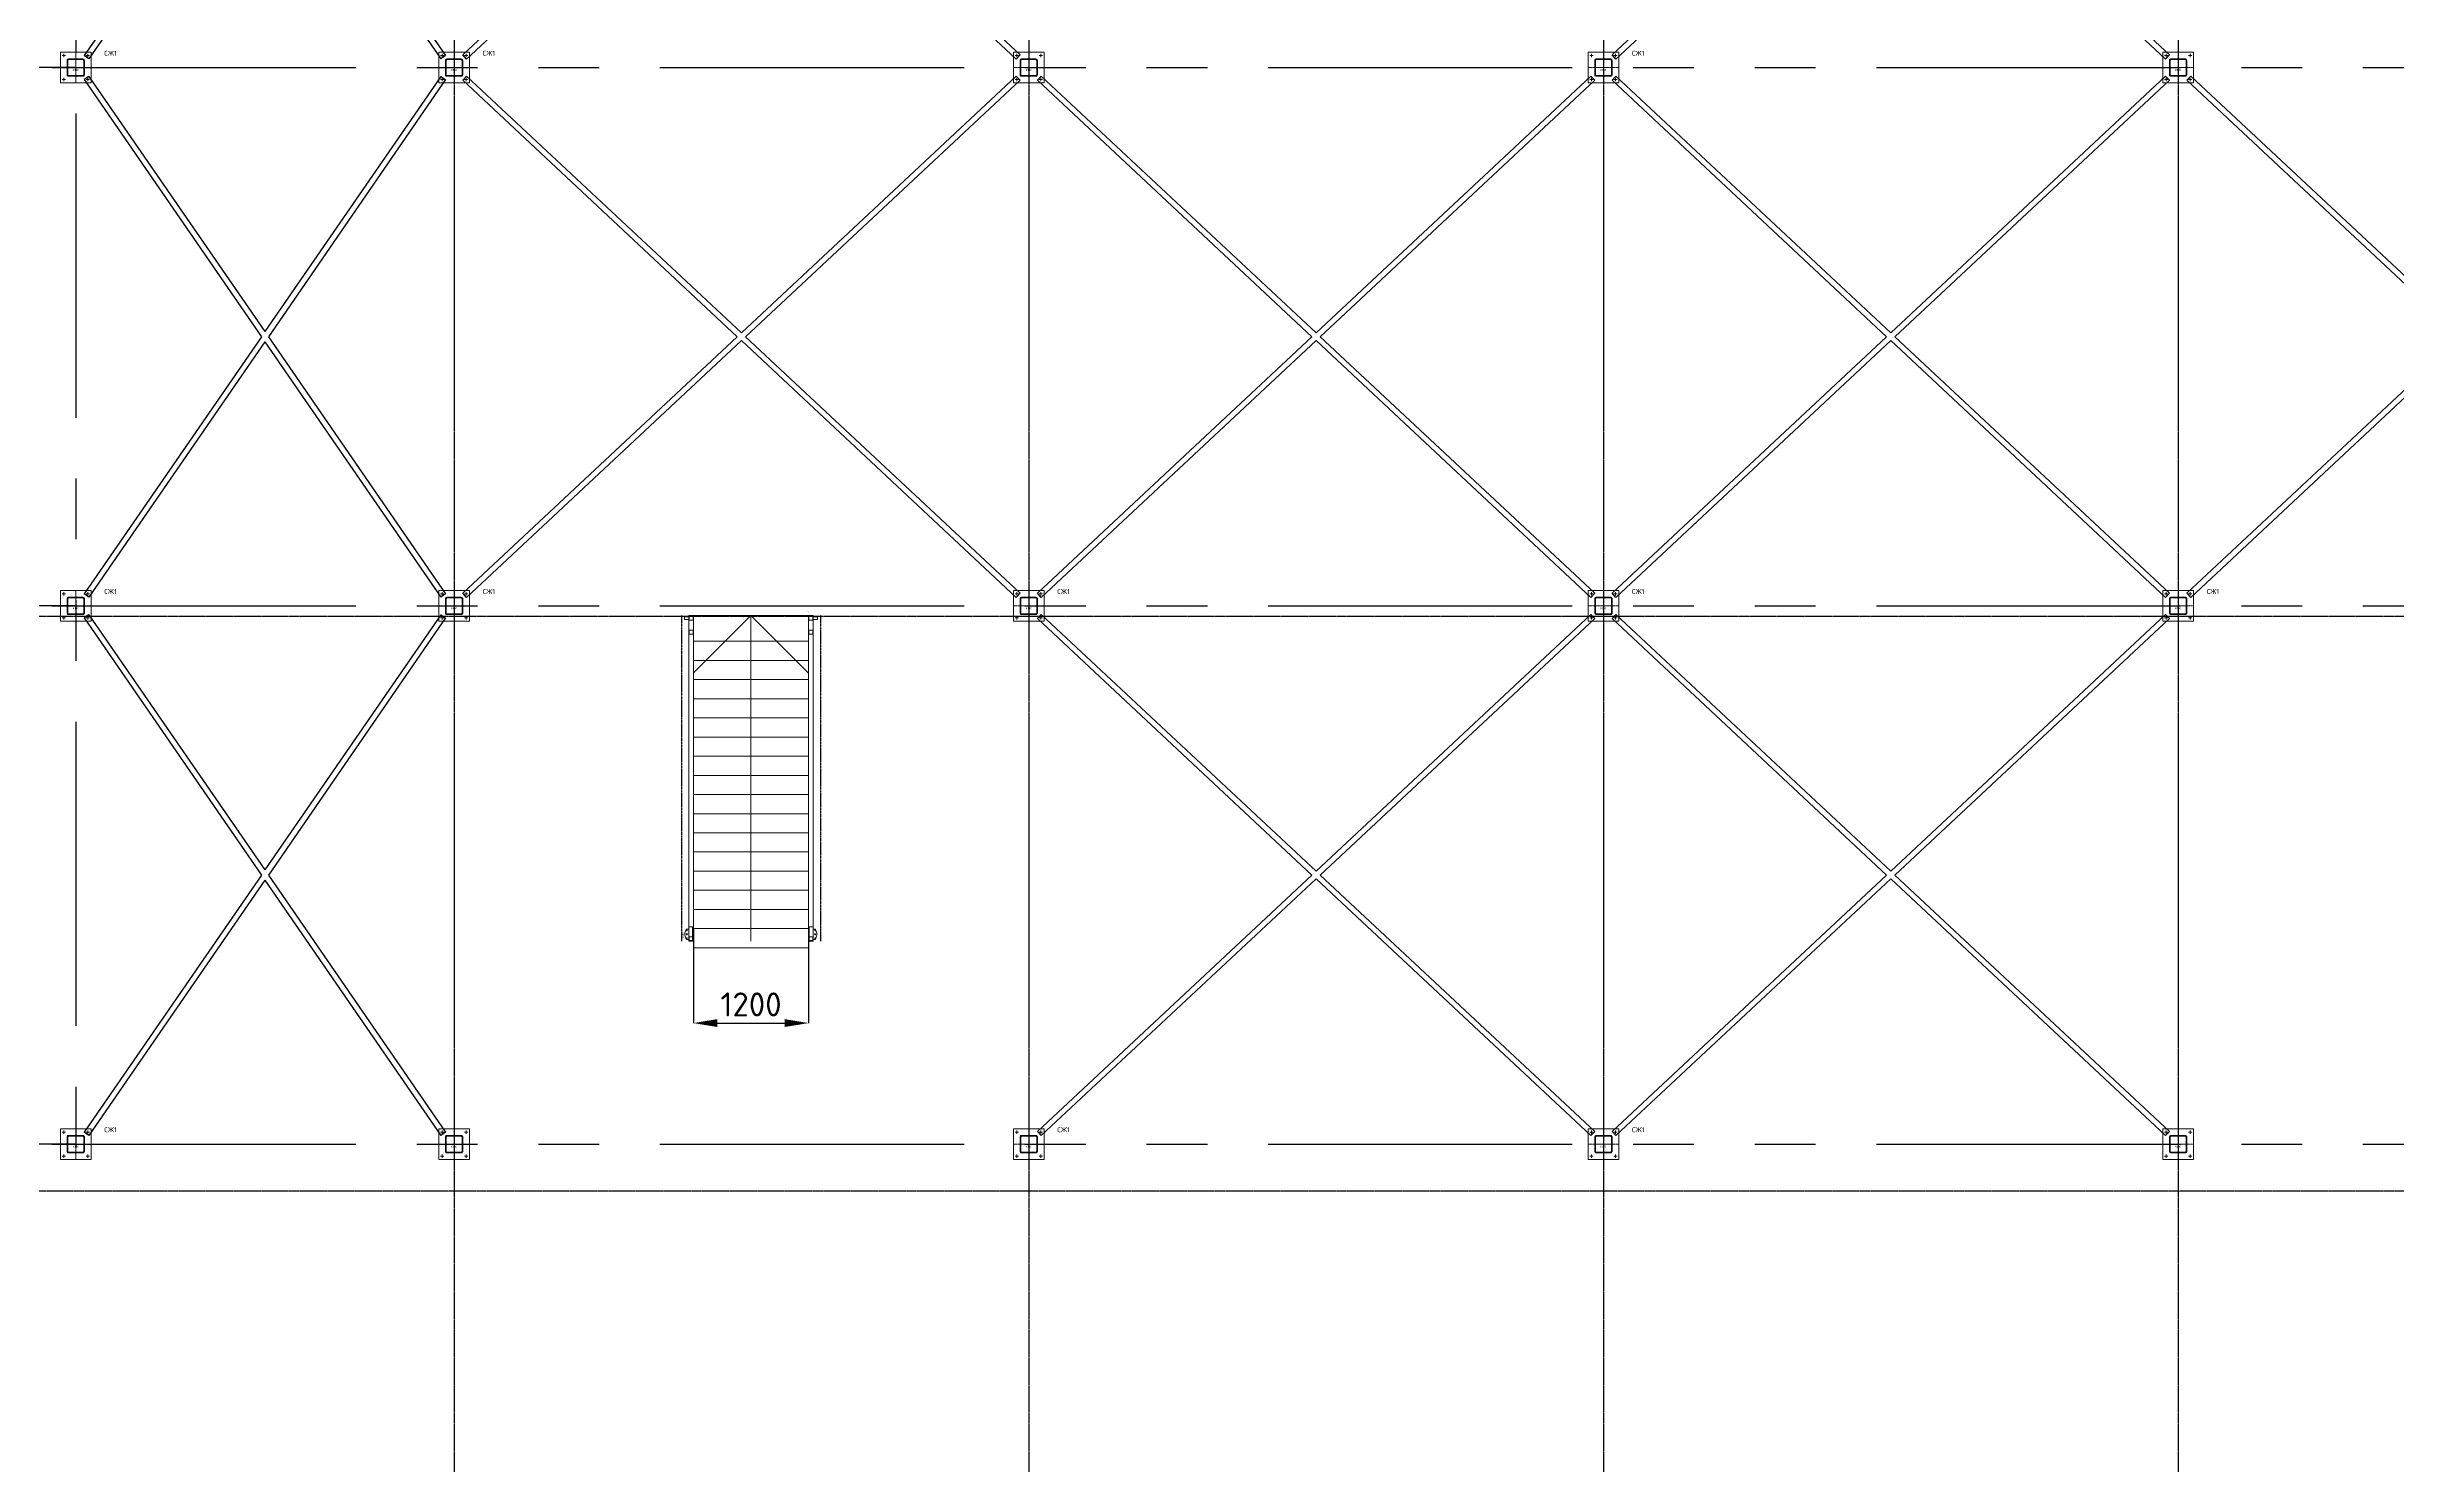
# Model space of a CAD drawing. Header units: millimetres. Extents: x 2140 to 223837, y 2113 to 170313.
# Drawn here: x 17912 to 42447, y 140898 to 155703 of the extents above; entities that cross this region are included whole.
import ezdxf
from ezdxf.enums import TextEntityAlignment as Align

# ---------------------------------------------------------------- set-up
doc = ezdxf.new("R2010")
doc.units = ezdxf.units.MM
for name, pattern in [('DASHDOT_axis', [24, 20, -1.5, 1, -1.5]), ('PHANTOM', [12.7, 6.35, -1.27, 1.27, -1.27, 1.27, -1.27]), ('Линия сетки', [22.225, 12.7, -3.175, 3.175, -3.175])]:
    doc.linetypes.add(name, pattern=pattern)
for name, color, linetype in [('0_ANNOT_Dimensions', 7, 'Continuous'), ('43.СЖ', 152, 'Continuous'), ('Стены', 7, 'Continuous')]:
    doc.layers.add(name, color=color, linetype=linetype)
doc.layers.add('40.Колонны', color=7, linetype='Continuous', lineweight=20)
doc.layers.add('47.Лестница', color=154, linetype='Continuous', lineweight=15)
doc.styles.add('GOST', font='isocpeur.ttf')
doc.styles.get("Standard").update_dxf_attribs({"font": 'isocpeur.ttf'})
doc.dimstyles.new('100', dxfattribs={"dimtxt": 100, "dimasz": 100, "dimexe": 1, "dimexo": 10, "dimgap": 40, "dimtad": 1, "dimdec": 0, "dimzin": 0, "dimdsep": 46, "dimtxsty": 'Standard', "dimcen": 0.09, "dimadec": 0, "dimazin": 0, "dimtfac": 1, "dimtdec": 0, "dimtofl": 0, "dimtmove": 0, "dimatfit": 3, "dimfxl": 1, "dimtolj": 1, "dimtzin": 0, "dimarcsym": 0})
doc.dimstyles.new('250', dxfattribs={"dimtxt": 250, "dimasz": 250, "dimexe": 1, "dimexo": 10, "dimgap": 70, "dimtad": 1, "dimdec": 0, "dimzin": 0, "dimdsep": 46, "dimtxsty": 'Standard', "dimcen": 0.09, "dimadec": 0, "dimazin": 0, "dimtfac": 1, "dimtdec": 0, "dimtofl": 0, "dimtmove": 0, "dimatfit": 3, "dimfxl": 1, "dimtolj": 1, "dimtzin": 0, "dimarcsym": 0})
doc.dimstyles.new('350', dxfattribs={"dimtxt": 350, "dimasz": 350, "dimexe": 1, "dimexo": 10, "dimgap": 70, "dimtad": 1, "dimdec": 0, "dimzin": 0, "dimdsep": 46, "dimtxsty": 'Standard', "dimcen": 0.09, "dimadec": 0, "dimazin": 0, "dimtfac": 1, "dimtdec": 0, "dimtofl": 0, "dimtmove": 0, "dimatfit": 3, "dimfxl": 1, "dimtolj": 1, "dimtzin": 0, "dimarcsym": 0})
doc.dimstyles.new('Блоки мезонина', dxfattribs={"dimtxt": 10, "dimasz": 0.18, "dimexe": 0.18, "dimexo": 0.0625, "dimgap": 0.09, "dimtad": 0, "dimdec": 0, "dimzin": 0, "dimdsep": 46, "dimtxsty": 'GOST', "dimblk": 'NONE', "dimcen": 0.09, "dimse1": 1, "dimse2": 1, "dimsd1": 1, "dimsd2": 1, "dimadec": 0, "dimazin": 0, "dimtfac": 1, "dimtdec": 0, "dimtofl": 0, "dimtmove": 0, "dimatfit": 3, "dimldrblk": 'NONE', "dimfxl": 1, "dimtolj": 1, "dimtzin": 0, "dimarcsym": 0})

# ---------------------------------------------------------------- blocks, each defined once
blk = doc.blocks.new('Помещение')
at = {"color": 9, "linetype": 'Линия сетки', "true_color": 0xc7c8ca}
for p, q in [((20021.9036, 162172.4828), (20021.9036, 22887.2413)), ((26021.9036, 162172.4828), (26021.9036, 22887.2413)), ((32021.9036, 162172.4828), (32021.9036, 22887.2413)), ((38021.9036, 162172.4828), (38021.9036, 22887.2413)), ((113992.9741, 147644.9347), (7061.0864, 147644.9347)), ((113992.9741, 141644.9347), (7061.0864, 141644.9347))]:
    blk.add_line(p, q, dxfattribs=at)
blk = doc.blocks.new('*D1659')
at = {"layer": '0_ANNOT_Dimensions', "color": 0, "lineweight": -2, "transparency": 16777216}
for p, q in [((-10, 0), (-3434, 0)), ((-3433, -5270), (-3433, -350)), ((-10, -5620), (-3434, -5620))]:
    blk.add_line(p, q, dxfattribs=at)
at = {"layer": '0_ANNOT_Dimensions', "color": 0, "transparency": 16777216}
for points in [[(-3491, -350), (-3375, -350), (-3433, 0)], [(-3491, -5270), (-3375, -5270), (-3433, -5620)]]:
    blk.add_solid(points, dxfattribs=at)
at = {"layer": 'Defpoints', "color": 0, "transparency": 16777216}
for p in [(0, 0), (-3433, 0), (0, -5620)]:
    blk.add_point(p, dxfattribs=at)
at = {"layer": '0_ANNOT_Dimensions', "color": 0, "transparency": 16777216, "insert": (-3678, -2810), "char_height": 350, "attachment_point": 5, "rotation": 90}
blk.add_mtext('\\A1;5620', dxfattribs=at)
blk = doc.blocks.new('*D1660')
at = {"layer": '0_ANNOT_Dimensions', "color": 0, "lineweight": -2, "transparency": 16777216}
for p, q in [((-10, -5620), (-3434, -5620)), ((-3433, -10890), (-3433, -5970)), ((-10, -11240), (-3434, -11240))]:
    blk.add_line(p, q, dxfattribs=at)
at = {"layer": '0_ANNOT_Dimensions', "color": 0, "transparency": 16777216}
for points in [[(-3491, -5970), (-3375, -5970), (-3433, -5620)], [(-3491, -10890), (-3375, -10890), (-3433, -11240)]]:
    blk.add_solid(points, dxfattribs=at)
at = {"layer": 'Defpoints', "color": 0, "transparency": 16777216}
for p in [(-3433, -5620), (0, -5620), (0, -11240)]:
    blk.add_point(p, dxfattribs=at)
at = {"layer": '0_ANNOT_Dimensions', "color": 0, "transparency": 16777216, "insert": (-3678, -8430), "char_height": 350, "attachment_point": 5, "rotation": 90}
blk.add_mtext('\\A1;5620', dxfattribs=at)
blk = doc.blocks.new('*D1661')
at = {"layer": '0_ANNOT_Dimensions', "color": 0, "lineweight": -2, "transparency": 16777216}
for p, q in [((-10, -11240), (-3434, -11240)), ((-3433, -16510), (-3433, -11590)), ((-10, -16860), (-3434, -16860))]:
    blk.add_line(p, q, dxfattribs=at)
at = {"layer": '0_ANNOT_Dimensions', "color": 0, "transparency": 16777216}
for points in [[(-3491, -11590), (-3375, -11590), (-3433, -11240)], [(-3491, -16510), (-3375, -16510), (-3433, -16860)]]:
    blk.add_solid(points, dxfattribs=at)
at = {"layer": 'Defpoints', "color": 0, "transparency": 16777216}
for p in [(-3433, -11240), (0, -11240), (0, -16860)]:
    blk.add_point(p, dxfattribs=at)
at = {"layer": '0_ANNOT_Dimensions', "color": 0, "transparency": 16777216, "insert": (-3678, -14050), "char_height": 350, "attachment_point": 5, "rotation": 90}
blk.add_mtext('\\A1;5620', dxfattribs=at)
blk = doc.blocks.new('*U1679')
at = {"color": 1, "linetype": 'DASHDOT_axis'}
for p, q in [((-142.5, 125), (-107.5, 125)), ((-125, 142.5), (-125, 107.5)), ((0, 160), (0, -160)), ((142.5, 125), (107.5, 125)), ((125, 142.5), (125, 107.5)), ((-160, 0), (160, 0)), ((-142.5, -125), (-107.5, -125)), ((-125, -142.5), (-125, -107.5)), ((142.5, -125), (107.5, -125)), ((125, -142.5), (125, -107.5))]:
    blk.add_line(p, q, dxfattribs=at)
at = {"color": 0}
blk.add_lwpolyline([(-160, 160), (160, 160), (160, -160), (-160, -160)], close=True, dxfattribs=at)
for points in [[(-75.6, -90), (75.6, -90, 0.4142136), (90, -75.6), (90, 75.6, 0.4142136), (75.6, 90), (-75.6, 90, 0.4142136), (-90, 75.6), (-90, -75.6, 0.4142136)], [(-75.6, -82.8), (75.6, -82.8, 0.4142136), (82.8, -75.6), (82.8, 75.6, 0.4142136), (75.6, 82.8), (-75.6, 82.8, 0.4142136), (-82.8, 75.6), (-82.8, -75.6, 0.4142136)]]:
    blk.add_lwpolyline(points, format="xyb", close=True, dxfattribs=at)
at = {"layer": 'Defpoints', "color": 5}
blk.add_attdef('ККК', text='', height=20, dxfattribs=at).set_placement((0, -35.3), align=Align.CENTER)
blk = doc.blocks.new('*U1645')
at = {"layer": '40.Колонны'}
blk.add_blockref('*U1679', (0, 0), dxfattribs=at).add_auto_attribs({'ККК': 'К180'})
blk = doc.blocks.new('*U1646')
at = {"color": 0, "linetype": 'ByBlock', "lineweight": -2, "transparency": 16777216}
for p in [(0, 0), (0, -5620), (0, -11240), (0, -16860)]:
    blk.add_blockref('*U1645', p, dxfattribs=at)
blk = doc.blocks.new('*U1678')
at = {"color": 1, "linetype": 'DASHDOT_axis'}
for p, q in [((-142.5, 125), (-107.5, 125)), ((-125, 142.5), (-125, 107.5)), ((0, 160), (0, -160)), ((142.5, 125), (107.5, 125)), ((125, 142.5), (125, 107.5)), ((-160, 0), (160, 0)), ((-142.5, -125), (-107.5, -125)), ((-125, -142.5), (-125, -107.5)), ((142.5, -125), (107.5, -125)), ((125, -142.5), (125, -107.5))]:
    blk.add_line(p, q, dxfattribs=at)
at = {"color": 0}
blk.add_lwpolyline([(-160, 160), (160, 160), (160, -160), (-160, -160)], close=True, dxfattribs=at)
for points in [[(-75.6, -90), (75.6, -90, 0.4142136), (90, -75.6), (90, 75.6, 0.4142136), (75.6, 90), (-75.6, 90, 0.4142136), (-90, 75.6), (-90, -75.6, 0.4142136)], [(-75.6, -82.8), (75.6, -82.8, 0.4142136), (82.8, -75.6), (82.8, 75.6, 0.4142136), (75.6, 82.8), (-75.6, 82.8, 0.4142136), (-82.8, 75.6), (-82.8, -75.6, 0.4142136)]]:
    blk.add_lwpolyline(points, format="xyb", close=True, dxfattribs=at)
at = {"layer": 'Defpoints', "color": 5}
blk.add_attdef('ККК', text='', height=20, dxfattribs=at).set_placement((0, -35.3), align=Align.CENTER)
blk = doc.blocks.new('*U1649')
at = {"layer": '40.Колонны'}
blk.add_blockref('*U1678', (0, 0), dxfattribs=at).add_auto_attribs({'ККК': 'К180'})
blk = doc.blocks.new('*U1650')
at = {"color": 0, "linetype": 'ByBlock', "lineweight": -2, "transparency": 16777216}
for p in [(0, -5620), (6000, -5620), (12000, -5620), (18000, -5620), (0, -11240), (6000, -11240), (12000, -11240), (18000, -11240), (0, -16860), (6000, -16860), (12000, -16860), (18000, -16860)]:
    blk.add_blockref('*U1649', p, dxfattribs=at)
blk = doc.blocks.new('*U1656')
at = {"color": 0}
for p, q in [((6, 5406), (-35, 5362)), ((6, 5406), (2875, 2726)), ((5744, 5406), (2875, 2726)), ((5744, 5406), (5785, 5362)), ((-35, 5362), (2831, 2685)), ((5785, 5362), (2919, 2685)), ((2831, 2685), (-35, 8)), ((2875, 2644), (6, -36)), ((2875, 2644), (5744, -36)), ((2919, 2685), (5785, 8)), ((6, -36), (-35, 8)), ((5785, 8), (5744, -36))]:
    blk.add_line(p, q, dxfattribs=at)
at = {"style": 'GOST'}
blk.add_attdef('СЖ', (173, 0), '', height=50, dxfattribs=at)
blk = doc.blocks.new('*U1654')
at = {"color": 0}
for p, q in [((13, 5403), (-36, 5369)), ((13, 5403), (1850, 2738)), ((3686, 5403), (1850, 2738)), ((3686, 5403), (3736, 5369)), ((-36, 5369), (1813, 2685)), ((3736, 5369), (1886, 2685)), ((1813, 2685), (-36, 1)), ((1850, 2632), (13, -33)), ((1850, 2632), (3686, -33)), ((1886, 2685), (3736, 1)), ((13, -33), (-36, 1)), ((3736, 1), (3686, -33))]:
    blk.add_line(p, q, dxfattribs=at)
at = {"style": 'GOST'}
blk.add_attdef('СЖ', (173, 0), '', height=50, dxfattribs=at)
blk = doc.blocks.new('*D1643')
at = {"layer": 'Defpoints', "color": 0, "transparency": 16777216}
for p in [(-600, 0), (600, 36), (600, 0)]:
    blk.add_point(p, dxfattribs=at)
at = {"layer": 'Defpoints', "color": 0, "transparency": 16777216, "insert": (588, 36), "char_height": 10, "attachment_point": 5, "style": 'GOST'}
blk.add_mtext('\\A1;1200', dxfattribs=at)
blk = doc.blocks.new('_None')
blk = doc.blocks.new('*D1652')
at = {"layer": 'Defpoints', "color": 0, "transparency": 16777216}
for p in [(-650, 0), (-698, -3400), (-650, -3400)]:
    blk.add_point(p, dxfattribs=at)
at = {"color": 0, "transparency": 16777216, "insert": (-708, -3340), "char_height": 20, "attachment_point": 5, "rotation": 90}
blk.add_mtext('\\A1;3400', dxfattribs=at)
blk = doc.blocks.new('*U1680')
at = {"color": 142}
blk.add_lwpolyline([(0, 0), (40, 0), (40, 148), (0, 148), (0, 130, -0.414214), (-5, 125), (-21, 125, 0.319979), (-26, 121), (-40, 82, 0.083206), (-40, 80), (-40, 62, 0.083206), (-40, 60), (-26, 21, 0.319979), (-21, 18), (-5, 18, -0.414214), (0, 13)], format="xyb", close=True, dxfattribs=at)
at = {"color": 0}
for centre, radius in [((-20, 71), 6), ((-20, 111), 3.5), ((-20, 31), 3.5)]:
    blk.add_circle(centre, radius, dxfattribs=at)
blk = doc.blocks.new('*D1715')
at = {"layer": '0_ANNOT_Dimensions', "color": 0, "lineweight": -2, "transparency": 16777216}
for p, q in [((24662, 146488), (24662, 145511)), ((25862, 146488), (25862, 145511)), ((24912, 145512), (25612, 145512))]:
    blk.add_line(p, q, dxfattribs=at)
at = {"layer": '0_ANNOT_Dimensions', "color": 0, "transparency": 16777216}
for points in [[(24912, 145554), (24912, 145471), (24662, 145512)], [(25612, 145554), (25612, 145471), (25862, 145512)]]:
    blk.add_solid(points, dxfattribs=at)
at = {"layer": 'Defpoints', "color": 0, "transparency": 16777216}
for p in [(24662, 146498), (25862, 146498), (25862, 145512)]:
    blk.add_point(p, dxfattribs=at)
at = {"layer": '0_ANNOT_Dimensions', "color": 0, "transparency": 16777216, "insert": (25262, 145707), "char_height": 250, "attachment_point": 5}
blk.add_mtext('\\A1;1200', dxfattribs=at)
blk = doc.blocks.new('МК1 Сетка колонн и осей')
at = {"color": 9, "linetype": 'PHANTOM', "ltscale": 500, "true_color": 0xc7c8ca}
for p, q in [((0, 250), (0, -17110)), ((3950, 250), (3950, -17110)), ((9950, 250), (9950, -17110)), ((15950, 250), (15950, -17110)), ((21950, 250), (21950, -17110)), ((-250, -5620), (87700, -5620)), ((-250, -11240), (87700, -11240)), ((-250, -16860), (87700, -16860))]:
    blk.add_line(p, q, dxfattribs=at)
for name, p in [('*U1646', (0, 0)), ('*U1650', (3950, 0))]:
    blk.add_blockref(name, p)
at = {"layer": '43.СЖ', "color": 0}
for name, p in [('*U1654', (125, -5495)), ('*U1656', (4075, -5495)), ('*U1656', (16075, -5495)), ('*U1654', (125, -11115)), ('*U1656', (4075, -11115)), ('*U1656', (10075, -11115)), ('*U1656', (16075, -11115)), ('*U1656', (22075, -11115)), ('*U1654', (125, -16735)), ('*U1656', (10075, -16735)), ('*U1656', (16075, -16735))]:
    blk.add_blockref(name, p, dxfattribs=at).add_auto_attribs({'СЖ': 'СЖ1'})
at = {"layer": '0_ANNOT_Dimensions'}
for base, p1, p2, picture, middle in [((-3433, 0), (0, -5620), (0, 0), '*D1659', (-3678, -2810)), ((-3433, -5620), (0, -11240), (0, -5620), '*D1660', (-3678, -8430)), ((-3433, -11240), (0, -16860), (0, -11240), '*D1661', (-3678, -14050))]:
    dim = blk.add_linear_dim(base=base, p1=p1, p2=p2, angle=90, dimstyle='350', dxfattribs=at)
    dim.commit()
    dim.dimension.update_dxf_attribs({"geometry": picture, "text_midpoint": middle})
blk = doc.blocks.new('*U1651')
at = {"color": 0}
for p, q in [((-649.5, -3400), (-649.5, 0)), ((649.5, 0), (-649.5, 0)), ((-600, -3400), (-600, 0)), ((0, 0), (-600, -600)), ((0, 0), (0, -3400)), ((0, 0), (598.1, -600)), ((600, 0), (600, -3400)), ((649.5, 0), (649.5, -3400)), ((598.1, -270), (-600, -270)), ((598.1, -470), (-600, -470)), ((598.1, -470), (-600, -470)), ((598.1, -670), (-600, -670)), ((598.1, -670), (-600, -670)), ((598.1, -870), (-600, -870)), ((598.1, -1070), (-600, -1070)), ((598.1, -1270), (-600, -1270)), ((598.1, -1470), (-600, -1470)), ((598.1, -1670), (-600, -1670)), ((598.1, -1870), (-600, -1870)), ((598.1, -2070), (-600, -2070)), ((598.1, -2270), (-600, -2270)), ((598.1, -2470), (-600, -2470)), ((598.1, -2670), (-600, -2670)), ((598.1, -2870), (-600, -2870)), ((598.1, -3070), (-600, -3070)), ((-600, -3400), (-649.5, -3400)), ((598.1, -3270), (-600, -3270)), ((649.5, -3400), (600, -3400)), ((598.1, -3470), (-600, -3470))]:
    blk.add_line(p, q, dxfattribs=at)
for points in [[(-644.5, -44), (-694.5, -44), (-694.5, -16), (-644.5, -16)], [(644.5, -44), (694.5, -44), (694.5, -16), (644.5, -16)], [(-644.5, -3395), (-604.5, -3395), (-604.5, -3355), (-644.5, -3355)], [(644.5, -3395), (604.5, -3395), (604.5, -3355), (644.5, -3355)]]:
    blk.add_lwpolyline(points, close=True)
at = {"lineweight": 5}
for points in [[(-644.5, -50), (-604.5, -50), (-604.5, -10), (-644.5, -10)], [(-644.5, -195), (-604.5, -195), (-604.5, -155), (-644.5, -155)], [(644.5, -50), (604.5, -50), (604.5, -10), (644.5, -10)], [(644.5, -195), (604.5, -195), (604.5, -155), (644.5, -155)]]:
    blk.add_lwpolyline(points, close=True, dxfattribs=at)
at = {"layer": 'Defpoints', "linetype": 'PHANTOM'}
for p, q in [((-724.5, 0), (-724.5, -3400)), ((724.5, 0), (724.5, -3400))]:
    blk.add_line(p, q, dxfattribs=at)
at = {"color": 0}
blk.add_blockref('*U1680', (-649.5, -3400), dxfattribs=at)
at = {"color": 0, "xscale": -1, "rotation": 359.9999999999879}
blk.add_blockref('*U1680', (649.5, -3400), dxfattribs=at)
at = {"color": 0}
dim = blk.add_linear_dim(base=(-698.2, -3400), p1=(-649.5, 0), p2=(-649.5, -3400), angle=90, dimstyle='100', override={"dimscale": 2, "dimtxt": 10, "dimgap": 0, "dimse1": 1, "dimse2": 1, "dimsd1": 1, "dimsd2": 1}, dxfattribs=at)
dim.commit()
dim.dimension.update_dxf_attribs({"geometry": '*D1652', "text_midpoint": (-698.2, -3340.4), "dimtype": 128})
at = {"layer": 'Defpoints', "color": 5}
dim = blk.add_linear_dim(base=(600, 36.1), p1=(-600, 0), p2=(600, 0), dimstyle='Блоки мезонина', override={"dimjust": 2}, dxfattribs=at)
dim.commit()
dim.dimension.update_dxf_attribs({"geometry": '*D1643', "text_midpoint": (587.6, 36.1)})

msp = doc.modelspace()

# ---------------------------------------------------------------- block references
at = {"layer": 'Стены'}
msp.add_blockref('Помещение', (2139.8, 2112.9), dxfattribs=at)

# ---------------------------------------------------------------- next in the draw order: block references
msp.add_blockref('МК1 Сетка колонн и осей', (18211.7, 161107.9))
at = {"layer": '47.Лестница', "color": 0}
msp.add_blockref('*U1651', (25261.3, 149768.4), dxfattribs=at)

# ---------------------------------------------------------------- next in the draw order: dimensions: what is measured, and where the dimension line sits
at = {"layer": '0_ANNOT_Dimensions'}
dim = msp.add_linear_dim(base=(25862.3, 145512.4), p1=(24662.3, 146498.4), p2=(25862.3, 146498.4), dimstyle='250', dxfattribs=at)
dim.commit()
dim.dimension.update_dxf_attribs({"geometry": '*D1715', "text_midpoint": (25262.3, 145707.4)})

doc.saveas('drawing.dxf')
